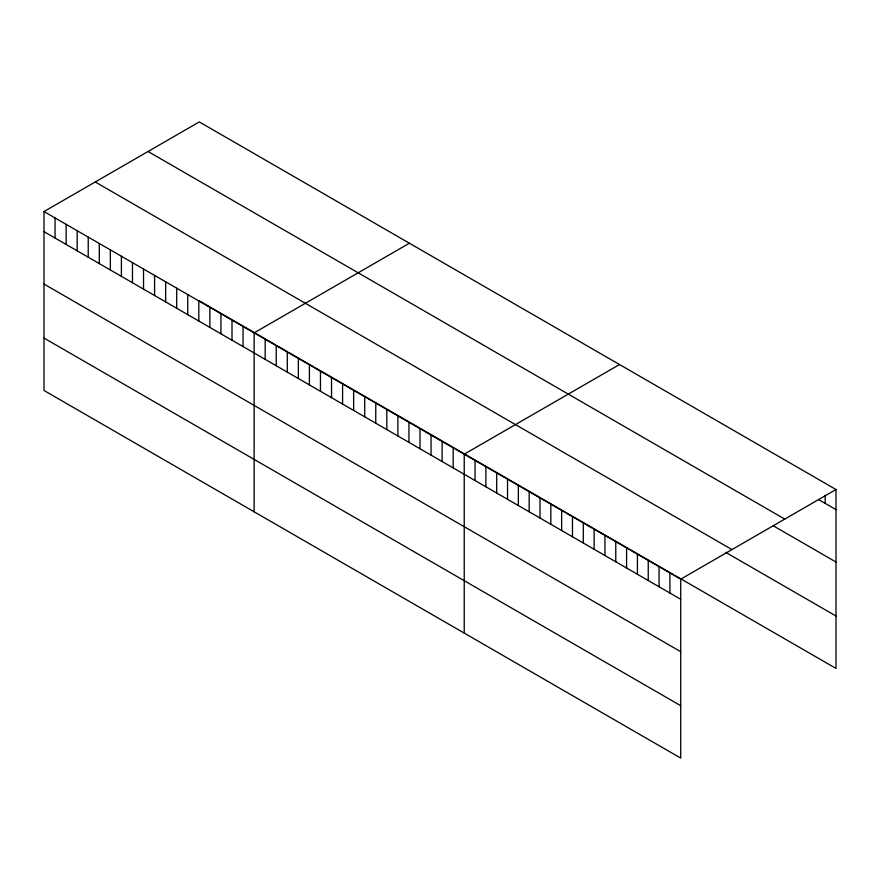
<?xml version="1.0" encoding="UTF-8"?>
<svg xmlns="http://www.w3.org/2000/svg" width="880" height="880" viewBox="0 0 880 880"><rect width="100%" height="100%" fill="white"/><g stroke="black" fill="none" stroke-linecap="round" stroke-linejoin="round"><path stroke-width="1.32" d="M44 211.563L680.713 579.172L680.713 758.087L44 390.478L44 211.563L199.287 121.913L836 489.522L836 668.437L674.718 575.322M409.398 243.221L254.122 332.871L254.122 511.797M619.52 364.529L464.233 454.179L464.233 633.105M680.713 579.172L836 489.522M818.686 499.62L836 509.619M148.038 151.492L784.762 519.101M773.223 525.778L836 562.023M95.238 181.973L731.962 549.582M725.593 552.288L836 616.022M199.287 300.828L210.342 307.219M211.442 307.857L231.352 319.352M232.463 319.99L254.573 332.75M255.684 333.399L275.583 344.883M276.694 345.521L287.749 351.912M288.86 352.55L408.298 421.498M409.398 422.136L452.529 447.04M453.629 447.678L464.695 454.069M465.795 454.707L485.705 466.191M486.816 466.829L508.926 479.6M510.037 480.238L585.233 523.655M586.344 524.293L629.255 549.076M630.344 549.703L640.079 555.324M641.168 555.951L651.992 562.199M653.07 562.826L662.816 568.447M663.894 569.074L673.64 574.695M44 231.66L680.713 599.269M44 284.075L680.713 651.684M44 338.074L680.713 705.683M825.176 495.33L825.176 503.371M669.889 572.924L669.889 593.021M659.065 566.665L659.065 586.773M648.241 560.417L648.241 580.525M637.417 554.169L637.417 574.266M626.593 547.921L626.593 568.018M615.769 541.673L615.769 561.77M604.945 535.425L604.945 555.522M594.121 529.177L594.121 549.274M583.297 522.929L583.297 543.026M572.473 516.681L572.473 536.778M561.649 510.422L561.649 530.53M550.825 504.174L550.825 524.271M540.001 497.926L540.001 518.023M529.177 491.678L529.177 511.775M518.353 485.43L518.353 505.527M507.529 479.182L507.529 499.279M496.705 472.934L496.705 493.031M485.881 466.686L485.881 486.783M475.057 460.427L475.057 480.535M453.178 447.799L453.178 467.896M442.112 441.408L442.112 461.516M431.057 435.028L431.057 455.125M420.002 428.648L420.002 448.745M408.936 422.257L408.936 442.354M397.881 415.877L397.881 435.974M386.826 409.486L386.826 429.594M375.76 403.106L375.76 423.203M364.705 396.715L364.705 416.823M353.65 390.335L353.65 410.432M342.584 383.955L342.584 404.052M331.529 377.564L331.529 397.661M320.474 371.184L320.474 391.281M309.408 364.793L309.408 384.901M298.353 358.413L298.353 378.51M287.298 352.022L287.298 372.13M276.232 345.642L276.232 365.739M265.177 339.262L265.177 359.359M243.056 326.491L243.056 346.588M232.001 320.1L232.001 340.208M220.935 313.72L220.935 333.817M209.88 307.329L209.88 327.437M198.825 300.949L198.825 321.046M187.759 294.569L187.759 314.666M176.704 288.178L176.704 308.275M165.649 281.798L165.649 301.895M154.583 275.407L154.583 295.504M143.528 269.027L143.528 289.124M132.473 262.636L132.473 282.744M121.407 256.256L121.407 276.353M110.352 249.876L110.352 269.973M99.297 243.485L99.297 263.582M88.231 237.105L88.231 257.202M77.176 230.714L77.176 250.811M66.121 224.334L66.121 244.431M55.055 217.943L55.055 238.051"/></g></svg>
